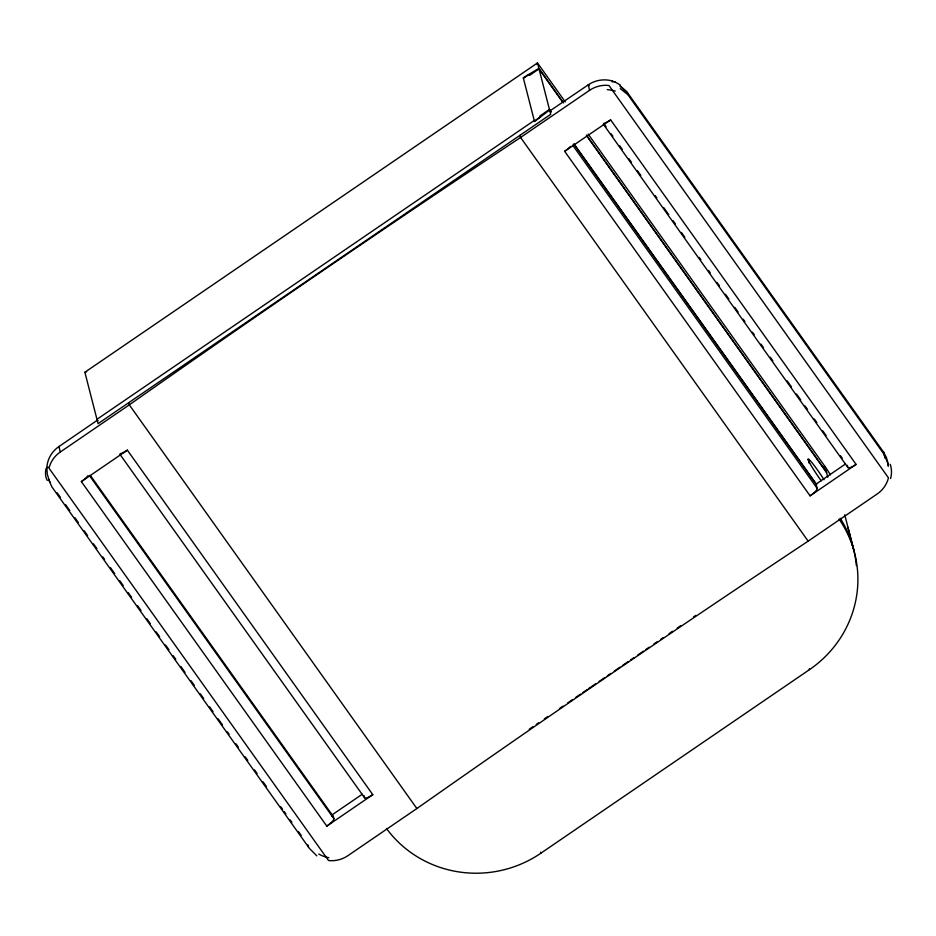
<?xml version="1.0" encoding="UTF-8"?>
<svg xmlns="http://www.w3.org/2000/svg" width="936" height="936" viewBox="0 0 936 936"><rect width="100%" height="100%" fill="white"/><g stroke="black" fill="none" stroke-linecap="round" stroke-linejoin="round"><path stroke-width="1.4" d="M97.812 420.709L97.321 420.252L58.898 446.589A27.963 27.144 -14.4 0 0 46.823 468.035L47.28 474.131L49.117 480.238M885.023 458.195L883.701 452.334L626.664 91.506L620.486 86.346M536.925 64.116L537.229 63.18M537.498 62.946L84.872 372.259L98.069 423.645L550.696 114.332L549.584 110.003L534.526 121.563L523.282 77.758L538.89 68.363L537.498 62.946L565.274 101.942M523.423 78.308L529.168 74.377L529.448 75.453L539.031 68.913L562.782 102.246M539.031 68.913L549.444 109.453L539.861 116.005L540.142 117.094L534.386 121.025M534.245 120.475L96.958 419.316L97.777 420.463M60.29 452.018L129.297 404.855A4017.172 903.919 -35.5 0 1 520.58 137.463L589.586 90.312A27.963 27.144 -14.4 0 1 608.95 85.48L888.463 477.863A27.963 27.144 -14.4 0 1 877.161 493.997L808.154 541.148A4017.172 903.919 -35.5 0 0 416.871 808.54L347.864 855.703A27.963 27.144 -14.4 0 1 328.513 860.523L48.988 468.14A27.963 27.144 -14.4 0 1 60.29 452.018L58.898 446.46L59.471 446.905M81.362 481.595L127.366 450.157L372.797 794.676L326.793 826.114L81.362 481.595A9.325 2.094 -35.5 0 0 87.879 475.769M564.654 151.328L610.658 119.89L856.089 464.408L810.085 495.846L564.654 151.328A9.325 2.094 -35.5 0 0 570.41 146.461M332.795 814.378L362.279 794.219M810.085 495.846A9.325 2.094 -35.5 0 0 817.198 488.44L816.087 484.099L845.571 463.952M529.273 729.179L532.771 726.792M536.258 724.405L538.586 722.814M544.413 718.836L547.911 716.449M559.553 708.493L563.039 706.107M567.707 702.924L572.364 699.742M575.851 697.343L580.507 694.161M582.847 692.57L587.504 689.387M588.662 688.592L595.647 683.818M599.145 681.431L604.972 677.453M607.3 675.862L610.787 673.475M614.285 671.089L620.112 667.111M622.44 665.519L628.255 661.541M630.583 659.95L634.082 657.563M637.58 655.165L643.395 651.187M645.723 649.596L649.221 647.209M653.878 644.027L657.376 641.64M660.863 639.253L663.191 637.662M669.018 633.684L672.516 631.297M677.173 628.115L680.659 625.728M693.471 616.976L695.799 615.373M386.463 828.465A111.829 108.553 -14.4 0 0 540.868 853.211L809.488 669.638A111.829 108.553 -14.4 0 0 839.077 519.164M85.164 371.955L86.627 371.803M614.051 81.584L614.718 81.841A18.86 14.929 26.4 0 1 615.291 82.216M615.338 82.111L620.545 85.211M620.252 88.627L627.834 94.606L883.795 453.925L887.679 462.723M316.801 855.843L309.465 848.472L51.843 486.825L48.567 479.302M307.944 844.892L308.506 847.057M589.154 85.656L588.217 84.731L589.586 90.312M550.824 111.852L549.888 110.928L588.194 84.883A27.963 27.144 -14.4 0 1 612.916 81.186A4.657 0.608 -72.5 0 0 612.156 81.935M883.584 452.182L883.795 453.925M604.422 124.359L606.107 126.734M611.185 133.86L612.881 136.235M619.655 145.735L622.194 149.304M628.957 158.804L631.496 162.373M637.428 170.691L640.809 175.441M655.2 195.636L656.885 198.011M663.659 207.523L668.737 214.648M672.972 220.58L675.511 224.149M681.431 232.467L684.813 237.217M699.204 257.412L700.9 259.787M708.517 270.481L710.202 272.856M716.976 282.356L719.515 285.925M725.435 294.243L728.828 298.993M734.748 307.312L738.13 312.062M743.207 319.188L744.904 321.563M752.521 332.257L754.217 334.632M760.98 344.144L763.519 347.701M770.293 357.201L772.832 360.769M787.223 380.964L791.447 386.907M796.524 394.033L800.76 399.976M804.995 405.92L807.534 409.477M814.297 418.977L816.835 422.545M822.767 430.864L826.149 435.614M840.54 455.809L842.224 458.184M603.287 124.149L847.864 467.485A9.325 2.094 -35.5 0 0 856.089 464.408M588.147 134.047L825.072 466.631A111.829 108.553 -14.4 0 1 830.384 474.856M538.89 68.363L563.495 102.901M586.392 135.053L826.465 472.048M586.533 135.591L826.605 472.598M549.444 109.453L551.14 111.84M574.049 143.992L816.66 484.567M549.584 110.003L550.894 111.852M573.885 144.121L816.087 484.099M572.61 145.103L817.198 488.44M808.154 541.148L520.58 137.463L520.03 135.299M416.871 808.54L129.297 404.855L128.735 402.691M119.995 454.416L364.572 797.753A9.325 2.094 -35.5 0 0 372.797 794.676M90.453 475.582L333.345 816.543L333.906 818.707A9.325 2.094 -35.5 0 1 326.793 826.114M89.318 475.371L333.906 818.707M57.073 492.722L60.454 497.484M65.543 504.621L69.779 510.565M74.868 517.702L78.261 522.463M84.193 530.794L87.586 535.556M93.518 543.875L96.899 548.636M102.831 556.967L104.528 559.342M110.46 567.672L114.707 573.628M119.785 580.765L123.178 585.526M128.267 592.663L131.648 597.425M137.592 605.744L140.973 610.506M146.905 618.836L150.298 623.598M156.23 631.929L159.623 636.679M165.555 645.009L168.948 649.771M173.183 655.715L175.722 659.283M180.812 666.432L185.047 672.376M190.979 680.706L194.372 685.468M200.304 693.787L203.697 698.548M209.629 706.879L213.022 711.641M218.1 718.778L222.347 724.721M227.425 731.87L229.121 734.245M235.907 743.757L238.446 747.337M245.232 756.85L247.771 760.418M254.545 769.942L257.096 773.51M263.028 781.841L266.421 786.591M280.823 806.82L282.52 809.195M284.216 811.582L285.913 813.957M290.148 819.913L291.845 822.288M298.619 831.812L301.17 835.38M883.689 452.369L886.357 457.341L888.486 465.157M50.017 482.192L49.234 480.519M847.302 465.309L847.864 467.485M844.728 514.788L853.971 550.766M827.798 477.255L825.072 466.631A4.657 1.053 -35.5 0 0 823.75 466.631M809.277 668.83L809.488 669.638M627.284 92.442L627.834 94.606M540.587 852.123L540.868 853.211M364.01 795.588L364.572 797.753M847.922 527.237L852.602 545.583M887.796 463.893L887.831 464.513M821.282 480.835A18.638 1.568 55.7 0 1 808.154 458.979A18.638 1.568 55.7 0 1 824.019 479.712M808.084 459.494A4.657 4.54 -12.4 0 1 808.821 462.899M47.28 480.472A21.411 14.566 -53.8 0 1 46.039 468.515M607.265 89.61A21.411 6.704 4.7 0 1 615.221 91.038M619.901 86.007A30.127 28.56 22.1 0 1 626.593 92.875M890.253 464.315A21.411 18.544 -82.9 0 1 890.569 478.565M610.658 119.89A9.325 2.094 -35.5 0 1 603.989 123.295M331.789 816.204A9.325 2.094 -35.5 0 1 333.345 816.543M328.91 857.715A21.411 14.894 11.2 0 1 318.802 854.03M127.366 450.157A9.325 2.094 -35.5 0 1 120.253 453.644M612.858 81.514A16.555 11.735 25 0 1 613.957 81.9M888.1 464.385A18.755 11.29 -76.4 0 1 888.135 465.274M888.229 465.8A16.708 8.939 -78.8 0 1 888.229 466.397M46.823 468.035A4.657 1.076 2.4 0 1 48.321 467.24M840.282 518.333A111.829 108.553 -14.4 0 1 856.358 565.59"/></g></svg>
